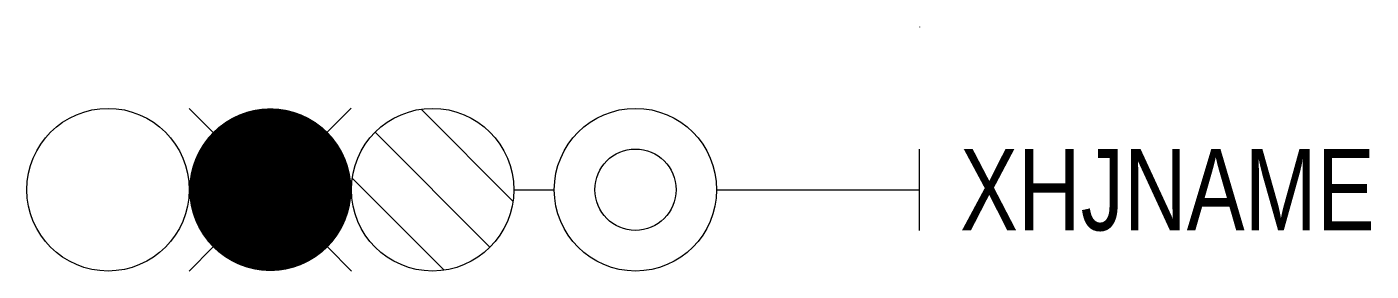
# Model space of a CAD drawing. Header units: inches. Extents: x -22 to 11.1, y -6 to 0.
import ezdxf

# ---------------------------------------------------------------- set-up
doc = ezdxf.new("R2010")
doc.units = ezdxf.units.IN
doc.header["$MEASUREMENT"] = 0

msp = doc.modelspace()

# ---------------------------------------------------------------- linework, layer by layer
msp.add_line((0, 0.001), (0, -0.001))
at = {"color": 1, "linetype": 'ByBlock', "ltscale": 3}
for p, q in [((-17.414, -2.586), (-18, -2)), ((-14.005, -1.995), (-14.591, -2.581)), ((-17.414, -5.414), (-18, -6)), ((-14, -6), (-14.586, -5.414))]:
    msp.add_line(p, q, dxfattribs=at)
at = {"color": 2}
for p, q in [((-10.02, -4.283), (-12.283, -2.02)), ((-10.586, -5.414), (-13.414, -2.586)), ((-11.717, -5.98), (-13.98, -3.717))]:
    msp.add_line(p, q, dxfattribs=at)
at = {"color": 7}
for p, q in [((0, -5), (0, -3)), ((-10, -4), (-9, -4)), ((-5, -4), (0, -4))]:
    msp.add_line(p, q, dxfattribs=at)
at = {"color": 1, "const_width": 2}
msp.add_lwpolyline([(-17, -4, -1), (-15, -4, -1)], format="xyb", close=True, dxfattribs=at)
at = {"color": 3}
msp.add_circle((-20, -4), 2, dxfattribs=at)
at = {"color": 2}
msp.add_circle((-12, -4), 2, dxfattribs=at)
at = {"color": 7}
for radius in [2, 1]:
    msp.add_circle((-7, -4), radius, dxfattribs=at)

# ---------------------------------------------------------------- texts
at = {"width": 0.8}
msp.add_attdef('XHJNAME', (1, -5), 'S4', height=2, dxfattribs=at)

doc.saveas('drawing.dxf')
